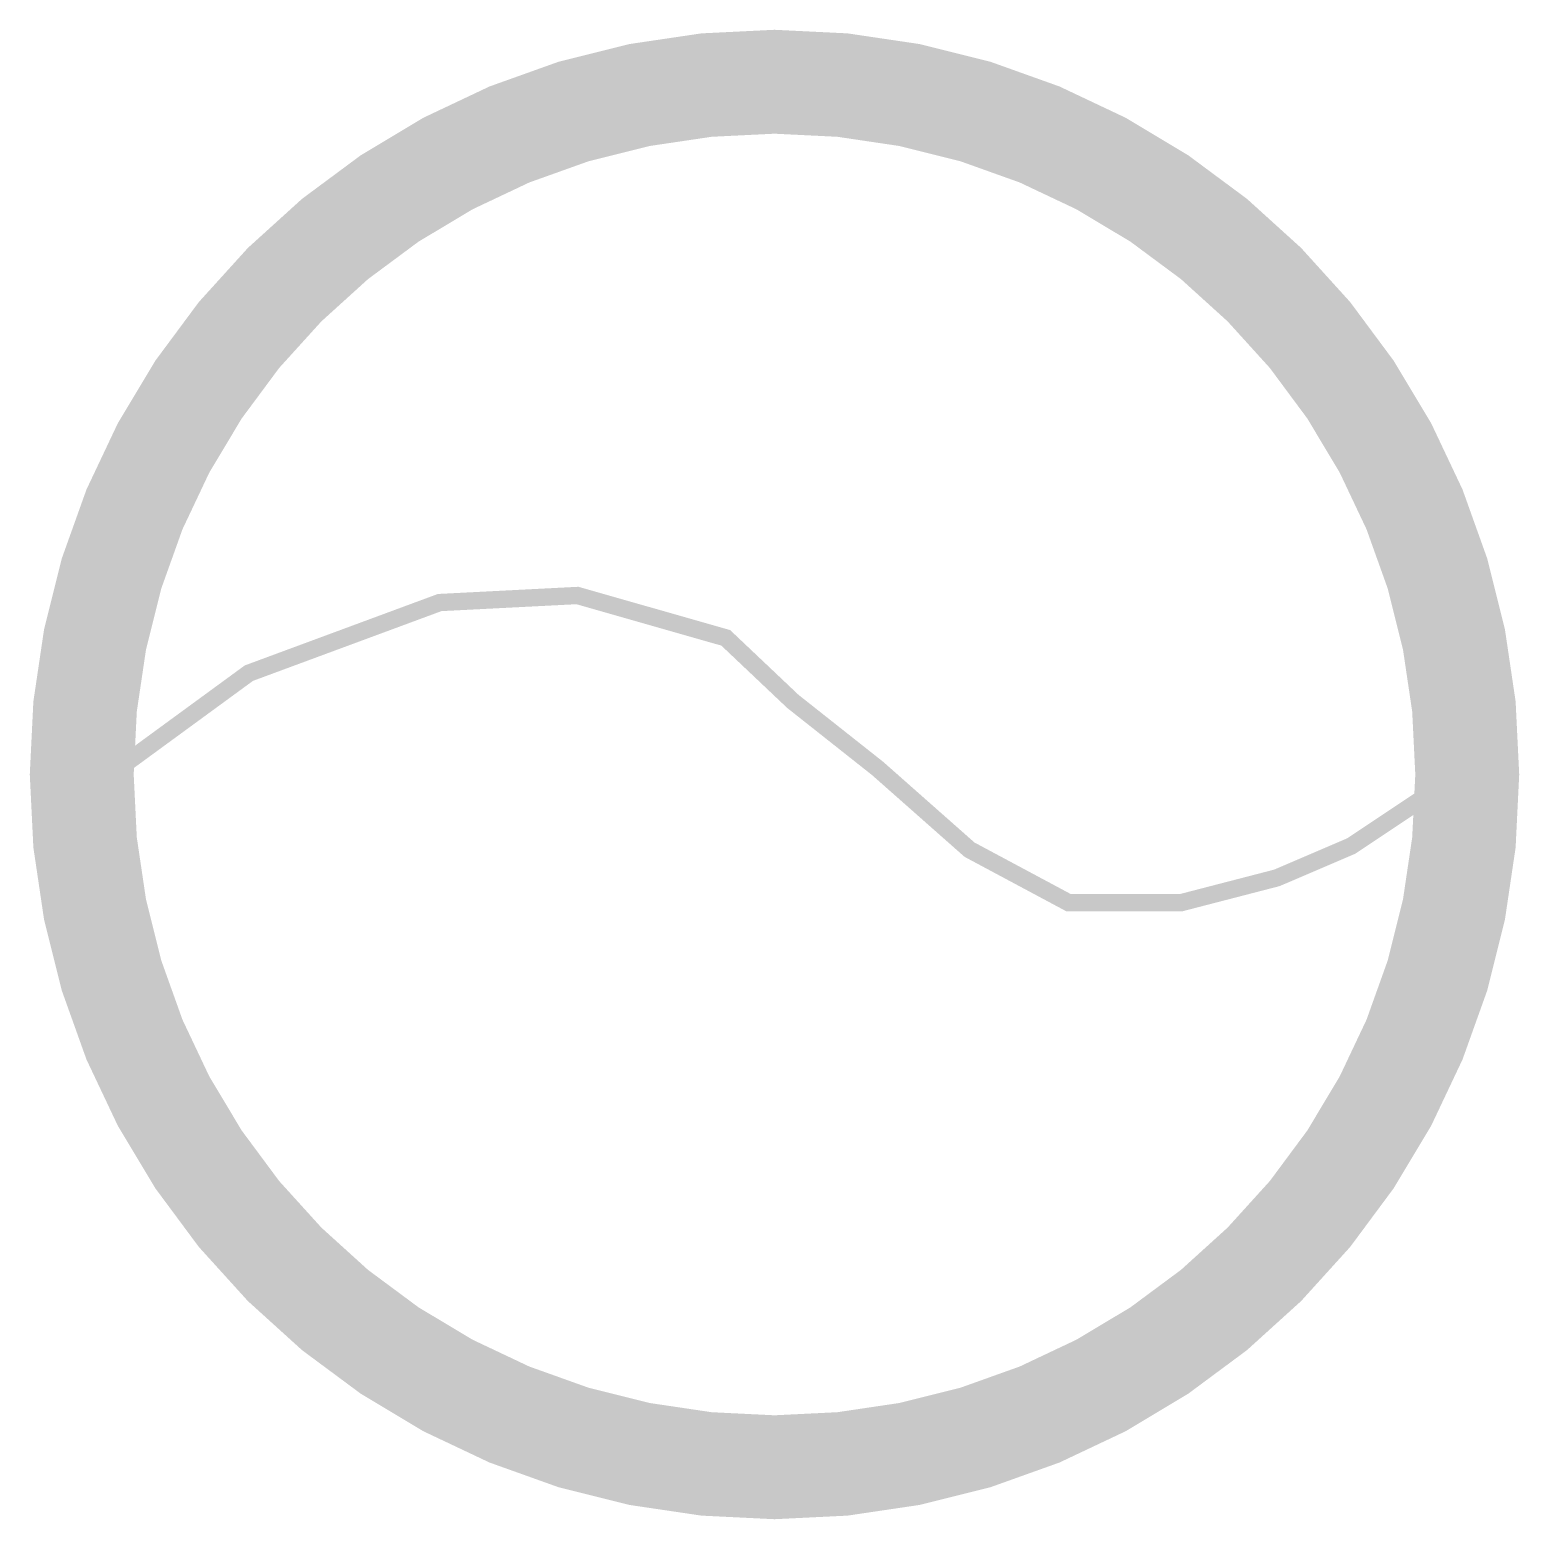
# Model space of a CAD drawing. Extents: x -0.15 to 4.15, y -0.15 to 4.15.
import ezdxf

# ---------------------------------------------------------------- set-up
doc = ezdxf.new("R2010")
doc.units = 0
doc.header["$MEASUREMENT"] = 0
doc.layers.get('0').update_dxf_attribs({"linetype": 'CONTINUOUS'})

msp = doc.modelspace()

# ---------------------------------------------------------------- linework, layer by layer
at = {"const_width": 0.3}
msp.add_lwpolyline([(2, 0, 1), (2, 4, 1), (2, 0, 1)], format="xyb", dxfattribs=at)
at = {"color": 7, "const_width": 0.05}
msp.add_lwpolyline([(0.0644, 1.9868), (0.4825, 2.2926), (1.0332, 2.4964), (1.431, 2.5168), (1.8593, 2.3945), (2.0531, 2.211), (2.2978, 2.0174), (2.563, 1.783), (2.8485, 1.6302), (3.1749, 1.6302), (3.4502, 1.7015), (3.6644, 1.7932), (3.9704, 1.997)], dxfattribs=at)

doc.saveas('drawing.dxf')
